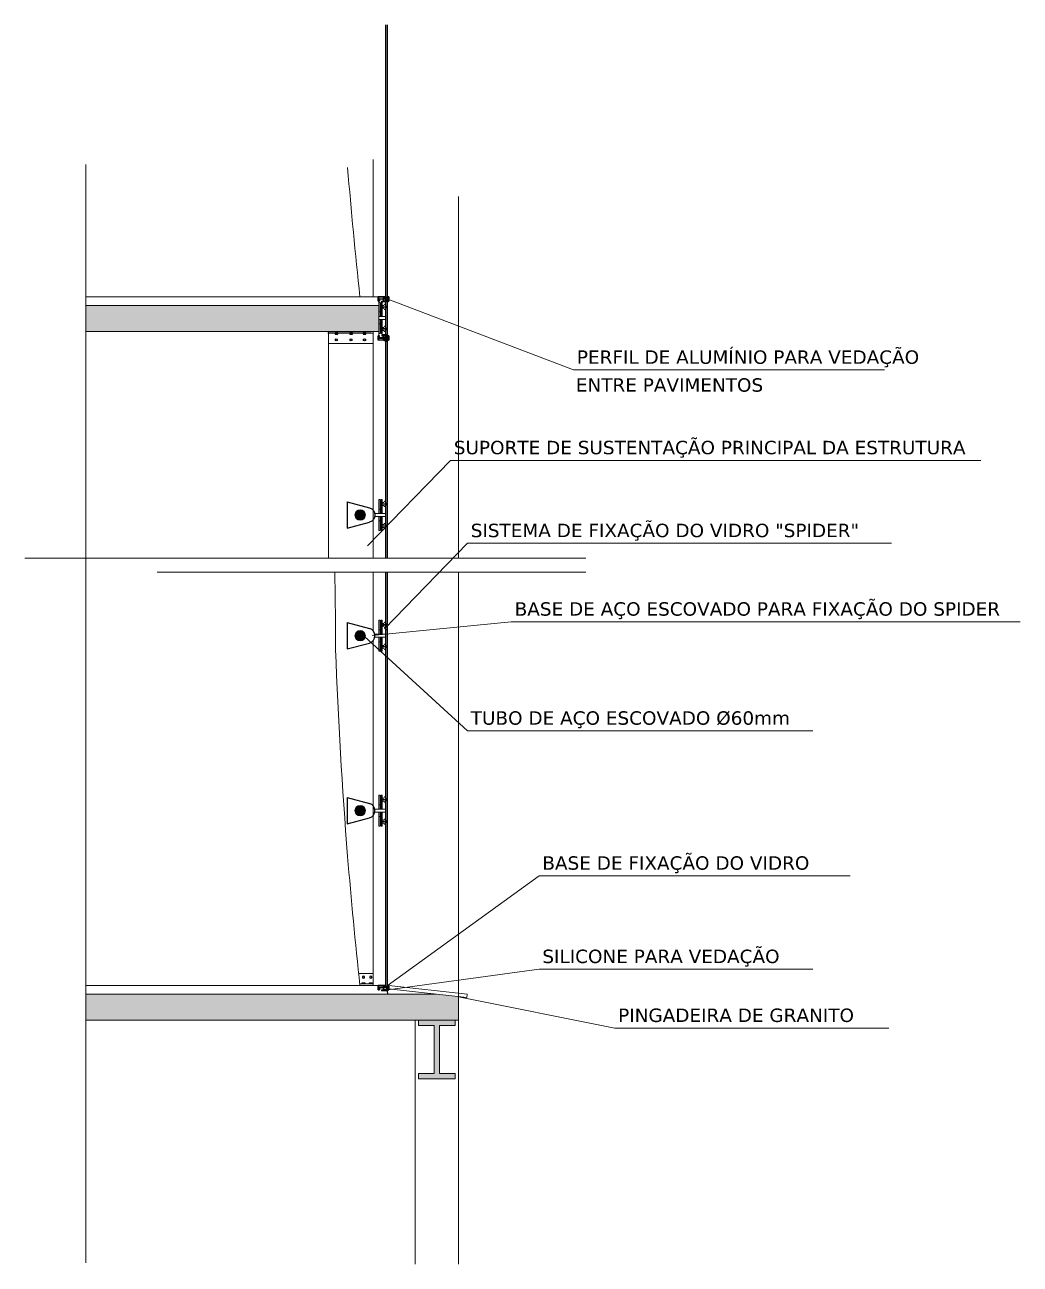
# Model space of a CAD drawing. Header units: millimetres. Extents: x 908.4 to 963.4, y 274.9 to 316.3.
# Drawn here: x 954.86 to 960.6, y 292.08 to 299.23 of the extents above; entities that cross this region are included whole.
import ezdxf

# ---------------------------------------------------------------- set-up
doc = ezdxf.new("R2010")
doc.units = ezdxf.units.MM
doc.header["$LTSCALE"] = 10
doc.layers.get('0').update_dxf_attribs({"color": 90})
for name, color, linetype in [('1', 130, 'Continuous'), ('DATA', 9, 'Continuous'), ('pn 05', 50, 'Continuous'), ('TEX1', 90, 'Continuous'), ('VIDRO', 140, 'Continuous')]:
    doc.layers.add(name, color=color, linetype=linetype)
for name, color, linetype, lineweight in [('A-perf', 180, 'Continuous', 9), ('COTA', 90, 'Continuous', 9), ('linha estutura', 252, 'Continuous', 13), ('pn 02', 16, 'Continuous', 20), ('PN-01', 90, 'Continuous', 13)]:
    doc.layers.add(name, color=color, linetype=linetype, lineweight=lineweight)
doc.styles.add('cotanivel', font='verdana.TTF', dxfattribs={"height": 3})

# ---------------------------------------------------------------- blocks, each defined once
blk = doc.blocks.new('A$C43351A97')
at = {"layer": 'DATA'}
for p, q in [((0, 0.99), (0, 3.49)), ((0, 3.49), (0.53, 3.49)), ((3.53, 0.99), (0, 0.99)), ((0.07, 3.4), (0.06, 3.37)), ((0.06, 3.37), (0.06, 3.05)), ((0.06, 3.05), (0.07, 3.02)), ((0.09, 3.42), (0.07, 3.4)), ((0.07, 3.31), (0.07, 3.13)), ((0.07, 3.02), (0.09, 3)), ((0.11, 2.92), (0.08, 2.9)), ((0.08, 2.9), (0.08, 2.87)), ((0.08, 2.87), (0.08, 1.13)), ((0.08, 1.13), (0.08, 1.1)), ((0.08, 1.1), (0.11, 1.08)), ((0.13, 3.43), (0.09, 3.42)), ((0.09, 3), (0.13, 2.99)), ((0.14, 2.93), (0.11, 2.92)), ((0.11, 1.08), (0.14, 1.07)), ((0.48, 3.43), (0.13, 3.43)), ((0.46, 3.42), (0.13, 3.36)), ((0.13, 3.08), (0.46, 3.02)), ((0.13, 2.99), (0.48, 2.99)), ((0.53, 2.93), (0.14, 2.93)), ((0.14, 1.07), (2.94, 1.07)), ((0.18, 3.27), (0.3, 3.34)), ((0.3, 3.09), (0.18, 3.16)), ((0.29, 3.32), (0.19, 3.26)), ((0.19, 3.18), (0.29, 3.11)), ((0.26, 2.75), (0.26, 2.19)), ((0.61, 2.75), (0.26, 2.75)), ((0.26, 2.19), (2.73, 2.19)), ((0.32, 3.27), (0.32, 3.3)), ((0.61, 3.27), (0.32, 3.27)), ((0.32, 3.17), (0.61, 3.17)), ((0.32, 3.13), (0.32, 3.17)), ((0.34, 3.32), (0.34, 3.28)), ((0.34, 3.28), (0.43, 3.28)), ((0.34, 3.15), (0.34, 3.11)), ((0.43, 3.15), (0.34, 3.15)), ((0.39, 2.38), (0.39, 2.56)), ((0.43, 3.28), (0.46, 3.42)), ((0.46, 3.02), (0.43, 3.15)), ((0.45, 2.63), (0.86, 2.63)), ((2.73, 2.31), (0.45, 2.31)), ((0.48, 3.41), (0.48, 3.43)), ((0.48, 3.39), (0.48, 3.41)), ((0.49, 3.38), (0.48, 3.39)), ((0.48, 3.03), (0.49, 3.04)), ((0.48, 3.02), (0.48, 3.03)), ((0.48, 2.99), (0.48, 3.02)), ((0.51, 3.38), (0.49, 3.38)), ((0.49, 3.04), (0.51, 3.04)), ((0.52, 3.38), (0.51, 3.38)), ((0.51, 3.04), (0.52, 3.04)), ((0.53, 3.39), (0.52, 3.38)), ((0.52, 3.04), (0.53, 3.03)), ((0.53, 3.49), (0.53, 3.41)), ((0.53, 3.41), (0.53, 3.39)), ((0.53, 3.03), (0.53, 3.02)), ((0.53, 3.02), (0.53, 2.93)), ((0.61, 3.5), (0.61, 3.27)), ((0.86, 3.5), (0.61, 3.5)), ((0.61, 3.17), (0.61, 2.75)), ((0.73, 3.38), (0.86, 3.38)), ((0.73, 2.75), (0.73, 3.38)), ((0.86, 2.75), (0.73, 2.75)), ((0.86, 3.38), (0.86, 3.5)), ((0.86, 2.63), (0.86, 2.75)), ((4.83, 4), (2.1, 3.5)), ((2.1, 4), (4.83, 3.5)), ((2.1, 4), (2.1, 3.5)), ((4.83, 4), (2.1, 4)), ((2.1, 3.5), (4.83, 3.5)), ((2.73, 2.41), (2.73, 2.31)), ((2.73, 2.19), (2.73, 2.09)), ((2.95, 2.47), (2.79, 2.47)), ((2.79, 2.03), (2.95, 2.03)), ((2.88, 2.32), (2.92, 2.31)), ((2.95, 2.39), (2.89, 2.39)), ((2.89, 2.18), (2.93, 2.19)), ((2.9, 2.39), (2.95, 2.41)), ((5.59, 2.31), (2.9, 2.31)), ((2.9, 2.19), (3.54, 2.19)), ((2.96, 2.12), (2.9, 2.12)), ((2.95, 2.09), (2.9, 2.11)), ((2.92, 2.31), (3.03, 2.31)), ((2.93, 2.19), (3.02, 2.19)), ((2.94, 1.07), (2.97, 1.08)), ((2.97, 1.08), (2.99, 1.1)), ((2.98, 3.5), (2.98, 2.42)), ((5.21, 3.5), (2.98, 3.5)), ((2.99, 1.97), (2.99, 2.08)), ((2.99, 1.1), (3, 1.13)), ((3, 1.43), (3.02, 1.49)), ((3, 1.13), (3, 1.43)), ((3.02, 1.49), (3.06, 1.54)), ((3.05, 2.16), (3.05, 1.97)), ((3.05, 1.97), (3.74, 1.97)), ((3.06, 3.42), (5.17, 3.42)), ((3.06, 2.35), (3.06, 3.42)), ((3.06, 1.54), (3.13, 1.56)), ((3.07, 1.46), (3.06, 1.43)), ((3.06, 1.43), (3.06, 1.12)), ((3.06, 1.12), (3.07, 1.09)), ((3.09, 1.48), (3.07, 1.46)), ((3.07, 1.09), (3.09, 1.06)), ((3.08, 1.38), (3.08, 1.19)), ((3.62, 1.87), (3.09, 1.87)), ((3.13, 1.49), (3.09, 1.48)), ((3.09, 1.06), (3.13, 1.05)), ((3.13, 1.56), (3.53, 1.56)), ((3.48, 1.49), (3.13, 1.49)), ((3.13, 1.05), (3.48, 1.05)), ((3.47, 1.48), (3.14, 1.43)), ((3.14, 1.14), (3.47, 1.09)), ((3.19, 1.34), (3.3, 1.41)), ((3.3, 1.15), (3.19, 1.23)), ((3.2, 1.32), (3.3, 1.39)), ((3.3, 1.18), (3.2, 1.24)), ((3.33, 1.37), (3.33, 1.33)), ((3.33, 1.33), (3.74, 1.33)), ((3.33, 1.23), (3.33, 1.2)), ((3.71, 1.23), (3.33, 1.23)), ((3.34, 1.39), (3.34, 1.35)), ((3.34, 1.35), (3.43, 1.35)), ((3.34, 1.22), (3.34, 1.18)), ((3.43, 1.22), (3.34, 1.22)), ((3.43, 1.35), (3.47, 1.48)), ((3.47, 1.09), (3.43, 1.22)), ((3.48, 1.47), (3.48, 1.49)), ((3.48, 1.46), (3.48, 1.47)), ((3.49, 1.45), (3.48, 1.46)), ((3.48, 1.09), (3.49, 1.1)), ((3.48, 1.08), (3.48, 1.09)), ((3.48, 1.05), (3.48, 1.08)), ((3.51, 1.44), (3.49, 1.45)), ((3.49, 1.1), (3.51, 1.1)), ((3.52, 1.45), (3.51, 1.44)), ((3.51, 1.1), (3.52, 1.1)), ((3.53, 1.46), (3.52, 1.45)), ((3.52, 1.1), (3.53, 1.09)), ((3.53, 1.56), (3.53, 1.47)), ((3.53, 1.47), (3.53, 1.46)), ((3.53, 1.09), (3.53, 1.08)), ((3.53, 1.08), (3.53, 0.99)), ((3.54, 2.19), (3.54, 2.09)), ((4.17, 0.88), (3.57, 0.96)), ((3.61, 2.03), (3.7, 2.03)), ((3.62, 1.51), (3.62, 1.87)), ((3.62, 1.09), (3.67, 1.09)), ((3.62, 1.03), (3.62, 1.09)), ((3.64, 2.18), (3.68, 2.19)), ((3.65, 2.19), (5.59, 2.19)), ((3.71, 2.12), (3.65, 2.12)), ((3.7, 2.09), (3.65, 2.11)), ((3.84, 1), (3.65, 1)), ((3.67, 1.09), (3.71, 1.23)), ((3.68, 2.19), (3.77, 2.19)), ((3.71, 1.87), (3.71, 1.51)), ((3.74, 1.87), (3.71, 1.87)), ((3.71, 1.51), (3.8, 1.51)), ((3.74, 1.97), (3.74, 2.08)), ((3.74, 1.33), (3.74, 1.39)), ((3.8, 2.16), (3.8, 1.94)), ((3.87, 1.33), (3.8, 1.09)), ((3.8, 1.09), (3.87, 1.09)), ((3.96, 1.49), (3.86, 1.32)), ((3.87, 1.45), (3.87, 1.33)), ((3.87, 1.09), (3.87, 1.03)), ((3.97, 1.27), (3.97, 1.05)), ((4.17, 1.34), (4.02, 1.5)), ((4.07, 1.05), (4.07, 1.27)), ((4.17, 0), (4.17, 1.5)), ((5.36, 1.5), (4.17, 1.5)), ((4.83, 3.5), (4.83, 4)), ((5.3, 3.19), (5.03, 2.71)), ((5.03, 2.71), (5.03, 2.35)), ((5.11, 2.69), (5.37, 3.14)), ((5.11, 2.35), (5.11, 2.69)), ((5.17, 3.42), (5.3, 3.19)), ((5.17, 0), (5.17, 1.5)), ((5.17, 0.86), (5.67, 0.94)), ((5.37, 3.24), (5.21, 3.5)), ((5.36, 3.5), (5.36, 3.28)), ((5.61, 3.5), (5.36, 3.5)), ((5.36, 3.1), (5.36, 2.93)), ((5.36, 1.57), (5.36, 1.4)), ((5.36, 1.23), (5.36, 1)), ((5.36, 1), (5.61, 1)), ((5.38, 3.25), (5.41, 3.25)), ((5.41, 3.13), (5.38, 3.13)), ((5.38, 1.38), (5.41, 1.38)), ((5.41, 1.25), (5.38, 1.25)), ((5.41, 3.29), (5.5, 3.29)), ((5.41, 3.25), (5.41, 3.29)), ((5.41, 3.09), (5.41, 3.13)), ((5.41, 3.1), (5.41, 3.09)), ((5.6, 3.09), (5.41, 3.09)), ((5.41, 1.41), (5.6, 1.41)), ((5.41, 1.38), (5.41, 1.41)), ((5.41, 1.21), (5.41, 1.25)), ((5.5, 1.21), (5.41, 1.21)), ((5.46, 3), (5.65, 3)), ((5.46, 2.93), (5.46, 3)), ((5.46, 1.5), (5.46, 1.57)), ((5.65, 1.5), (5.46, 1.5)), ((5.5, 3.29), (5.63, 3.16)), ((5.63, 1.34), (5.5, 1.21)), ((5.61, 3.32), (5.61, 3.5)), ((5.64, 3.29), (5.61, 3.32)), ((5.61, 1.18), (5.64, 1.21)), ((5.61, 1), (5.61, 1.18)), ((5.66, 3.31), (5.64, 3.29)), ((5.64, 1.21), (5.66, 1.19)), ((5.65, 3.5), (6.23, 3.5)), ((5.73, 3.45), (5.65, 3.47)), ((5.65, 3), (5.65, 3)), ((5.65, 3), (5.65, 2.38)), ((5.65, 2.13), (5.65, 1.5)), ((5.65, 1.03), (5.73, 1.05)), ((6.23, 1), (5.65, 1)), ((5.72, 3.31), (5.66, 3.31)), ((5.66, 1.19), (5.72, 1.19)), ((6.2, 0.94), (5.67, 0.94)), ((5.73, 3.29), (5.73, 3.45)), ((5.73, 1.05), (5.73, 1.21)), ((5.77, 1.44), (5.77, 3.06)), ((5.77, 3.06), (5.95, 3.06)), ((5.95, 1.44), (5.77, 1.44)), ((6.19, 3.45), (5.81, 3.43)), ((5.81, 3.43), (5.81, 3.29)), ((5.81, 1.21), (5.81, 1.07)), ((5.81, 1.07), (6.19, 1.05)), ((5.92, 3.23), (5.82, 3.28)), ((5.82, 1.22), (5.92, 1.27)), ((5.95, 3.06), (5.95, 3.17)), ((5.95, 1.33), (5.95, 1.44)), ((6.17, 2.25), (6.19, 2.83)), ((6.19, 1.68), (6.17, 2.25)), ((6.19, 2.83), (6.19, 3.45)), ((6.19, 1.05), (6.19, 1.68)), ((6.23, 3.5), (6.23, 1))]:
    blk.add_line(p, q, dxfattribs=at)
blk.add_circle((5.12, 3.76), 0.243, dxfattribs=at)
for centre, radius, start, end in [((0.13, 3.3), 0.0625, 90, 168.61954), ((0.13, 3.14), 0.0625, 191.38046, 270), ((0.24, 3.22), 0.0784, 135.87573, 224.12427), ((0.22, 3.22), 0.0469, 124.43657, 235.56343), ((0.3, 3.3), 0.025, 360, 124.43657), ((0.3, 3.13), 0.025, 235.56343, 360), ((0.31, 3.32), 0.0272, 0, 124.43657), ((0.31, 3.11), 0.0272, 235.56343, 360), ((0.45, 2.56), 0.0625, 90, 180), ((0.45, 2.38), 0.0625, 180, 270), ((2.79, 2.41), 0.0625, 90, 180), ((2.79, 2.09), 0.0625, 180, 270), ((2.9, 2.35), 0.041, 90, 270), ((2.89, 2.35), 0.0312, 90, 254.96712), ((2.9, 2.15), 0.041, 90, 270), ((2.9, 2.15), 0.031, 105.99545, 270.00455), ((2.95, 2.44), 0.03, 270, 90), ((2.95, 2.42), 0.0312, 270, 0), ((2.95, 2.06), 0.03, 270, 90), ((2.96, 2.08), 0.031, 359.99877, 90.00123), ((3.09, 1.97), 0.094, 179.9974, 270.00108), ((3.02, 2.16), 0.031, 360, 90), ((3.03, 2.35), 0.0312, 270, 0), ((3.05, 2.16), 0.00000125, 180, 0), ((3.14, 1.37), 0.0625, 90, 168.61954), ((3.14, 1.2), 0.0625, 191.38046, 270), ((3.24, 1.28), 0.0784, 135.87573, 224.12427), ((3.23, 1.28), 0.0469, 124.35561, 235.64439), ((3.32, 1.39), 0.0272, 360, 124.43657), ((3.31, 1.37), 0.025, 359.99613, 124.00387), ((3.31, 1.2), 0.025, 235.73155, 359.72194), ((3.32, 1.18), 0.0272, 235.56343, 360), ((3.61, 2.09), 0.0625, 180, 270), ((3.57, 1.08), 0.039, 0.1803, 180), ((3.57, 1), 0.039, 180, 262.07308), ((3.65, 2.15), 0.041, 90, 270), ((3.65, 2.15), 0.0309, 105.33705, 270.12763), ((3.74, 1.51), 0.125, 180, 270), ((3.65, 1.03), 0.03, 180, 224.98847), ((3.65, 1.03), 0.03, 224.98847, 270.01153), ((3.7, 2.06), 0.031, 270, 90), ((3.71, 2.08), 0.031, 360, 90), ((3.74, 1.94), 0.062, 270, 360), ((3.77, 2.16), 0.031, 0, 90), ((3.8, 1.45), 0.062, 360, 90), ((3.84, 1.03), 0.03, 270, 0.00477), ((3.99, 1.47), 0.037, 43.0014, 150), ((4.02, 1.25), 0.0537, 21.45883, 158.54117), ((4.02, 1.07), 0.0537, 201.45883, 338.54117), ((5.07, 2.35), 0.04, 180, 0), ((5.38, 3.28), 0.025, 180, 270), ((5.38, 3.1), 0.025, 90, 180), ((5.41, 2.93), 0.05, 180, 0), ((5.41, 1.57), 0.05, 0, 180), ((5.38, 1.4), 0.025, 180, 270), ((5.38, 1.23), 0.025, 90, 180), ((5.29, 3.19), 0.0938, 330, 30), ((5.87, 3.71), 0.337, 118.30351, 217.999), ((5.59, 2.38), 0.0625, 270, 0), ((5.59, 2.13), 0.0625, 0, 90), ((5.6, 3.13), 0.0414, 270, 45), ((5.6, 1.37), 0.0414, 315, 90), ((5.65, 3.49), 0.015, 90, 256.26192), ((5.65, 1.02), 0.015, 103.73808, 270), ((5.77, 3.3), 0.05, 166.11346, 339.89449), ((5.77, 1.2), 0.05, 20.10551, 193.88654), ((5.77, 3.29), 0.04, 180, 0), ((5.77, 1.21), 0.04, 0, 180), ((5.89, 3.17), 0.0625, 360, 60), ((5.89, 1.33), 0.0625, 300, 360)]:
    blk.add_arc(centre, radius, start, end, dxfattribs=at)
blk = doc.blocks.new('SPIDERLADO')
at = {"layer": '1'}
h = blk.add_hatch(dxfattribs=at)
h.set_pattern_fill('LINE', color=256, scale=0.022502, angle=45, style=0)
h.set_pattern_definition([(45, (-190.9028623, 32.652582), (-0.001988936716, 0.001988936716), [])])
h.paths.add_polyline_path([(-0.0465, 0, 0.528848), (-0.0848, 0.0261), (-0.1008, 0.0096, 1.19142)])
for p, q in [((0, 0.076), (-0.1288, 0.0422)), ((0, 0.076), (0, -0.076)), ((0, -0.076), (-0.1288, -0.0422))]:
    blk.add_line(p, q)
blk.add_arc((-0.1156, 0), 0.0442, 107.41068, 252.58932)
at = {"layer": 'A-perf', "color": 8}
for radius in [0.03, 0.028]:
    blk.add_circle((-0.0745, 0), radius, dxfattribs=at)
at = {"layer": 'PN-01'}
for p, q in [((-0.2142, 0.0788), (-0.22, 0.0788)), ((-0.2102, 0.0717), (-0.2142, 0.0788)), ((-0.2016, 0.0717), (-0.2102, 0.0717)), ((-0.2016, 0.0895), (-0.2016, 0.0085)), ((-0.1953, 0.0895), (-0.2016, 0.0895)), ((-0.1953, 0.0783), (-0.2016, 0.0783)), ((-0.1953, 0.0895), (-0.1953, 0.0085)), ((-0.1891, 0.0717), (-0.1953, 0.0757)), ((-0.1934, 0.0745), (-0.1934, 0.0519)), ((-0.1922, 0.0737), (-0.1922, 0.0527)), ((-0.1909, 0.0729), (-0.1909, 0.0535)), ((-0.1891, 0.0895), (-0.1891, 0.0798)), ((-0.1891, 0.0895), (-0.1828, 0.0895)), ((-0.1891, 0.0798), (-0.1891, 0.0465)), ((-0.1828, 0.0895), (-0.1828, 0.0085)), ((-0.1953, 0.0632), (-0.2349, 0.0632)), ((-0.2246, 0.0673), (-0.23, 0.0699)), ((-0.2249, 0.066), (-0.23, 0.0685)), ((-0.1953, 0.0644), (-0.23, 0.0644)), ((-0.1953, 0.0619), (-0.23, 0.0619)), ((-0.2249, 0.0603), (-0.23, 0.0578)), ((-0.2246, 0.0591), (-0.23, 0.0564)), ((-0.1953, 0.0644), (-0.2291, 0.0644)), ((-0.22, 0.066), (-0.2249, 0.066)), ((-0.22, 0.0603), (-0.2249, 0.0603)), ((-0.22, 0.0673), (-0.2246, 0.0673)), ((-0.22, 0.0591), (-0.2246, 0.0591)), ((-0.2142, 0.0482), (-0.22, 0.0482)), ((-0.1592, 0.0085), (-0.22, 0.0085)), ((-0.2102, 0.0553), (-0.2142, 0.0482)), ((-0.2016, 0.0553), (-0.2102, 0.0553)), ((-0.1953, 0.0481), (-0.2016, 0.0481)), ((-0.1953, 0.0344), (-0.2016, 0.0344)), ((-0.1891, 0.0547), (-0.1953, 0.0507)), ((-0.1891, 0.0465), (-0.1891, 0.0085)), ((-0.1891, 0.0344), (-0.1828, 0.0344)), ((-0.1953, -0.0632), (-0.2349, -0.0632)), ((-0.2246, -0.0591), (-0.23, -0.0564)), ((-0.2249, -0.0603), (-0.23, -0.0578)), ((-0.1953, -0.0619), (-0.23, -0.0619)), ((-0.1953, -0.0644), (-0.23, -0.0644)), ((-0.2249, -0.066), (-0.23, -0.0685)), ((-0.2246, -0.0673), (-0.23, -0.0699)), ((-0.1953, -0.0644), (-0.2291, -0.0644)), ((-0.22, -0.0603), (-0.2249, -0.0603)), ((-0.22, -0.066), (-0.2249, -0.066)), ((-0.22, -0.0591), (-0.2246, -0.0591)), ((-0.22, -0.0673), (-0.2246, -0.0673)), ((-0.1592, -0.0085), (-0.22, -0.0085)), ((-0.2142, -0.0482), (-0.22, -0.0482)), ((-0.2102, -0.0553), (-0.2142, -0.0482)), ((-0.2016, -0.0553), (-0.2102, -0.0553)), ((-0.2016, -0.0895), (-0.2016, -0.0085)), ((-0.1953, -0.0344), (-0.2016, -0.0344)), ((-0.1953, -0.0481), (-0.2016, -0.0481)), ((-0.1953, -0.0895), (-0.1953, -0.0085)), ((-0.1891, -0.0547), (-0.1953, -0.0507)), ((-0.1934, -0.0745), (-0.1934, -0.0519)), ((-0.1922, -0.0737), (-0.1922, -0.0527)), ((-0.1909, -0.0729), (-0.1909, -0.0535)), ((-0.1891, -0.0465), (-0.1891, -0.0085)), ((-0.1891, -0.0344), (-0.1828, -0.0344)), ((-0.1891, -0.0798), (-0.1891, -0.0465)), ((-0.1828, -0.0895), (-0.1828, -0.0085)), ((-0.2142, -0.0788), (-0.22, -0.0788)), ((-0.2102, -0.0717), (-0.2142, -0.0788)), ((-0.2016, -0.0717), (-0.2102, -0.0717)), ((-0.1953, -0.0783), (-0.2016, -0.0783)), ((-0.1953, -0.0895), (-0.2016, -0.0895)), ((-0.1891, -0.0717), (-0.1953, -0.0757)), ((-0.1891, -0.0895), (-0.1891, -0.0798)), ((-0.1891, -0.0895), (-0.1828, -0.0895))]:
    blk.add_line(p, q, dxfattribs=at)

msp = doc.modelspace()

# ---------------------------------------------------------------- hatches: boundary and pattern name
h = msp.add_hatch(color=256)
h.paths.add_polyline_path([(957.3611, 293.624), (957.2293, 293.6386), (955.2104, 293.6386), (955.2104, 293.4886), (957.3611, 293.4886)])
h.paths.add_polyline_path([(956.9006, 297.61), (955.2104, 297.61), (955.2104, 297.46), (956.9006, 297.46)])
at = {"layer": '1'}
h = msp.add_hatch(dxfattribs=at)
h.set_pattern_fill('LINE', color=256, scale=0.022502, angle=45, style=0)
h.set_pattern_definition([(135, (1147.6221497, 328.357852), (0.001988936716, 0.001988936716), [])])
h.paths.add_polyline_path([(956.7658, 295.7053, -0.528848), (956.8041, 295.7313), (956.8201, 295.7148, -1.19142)])
h = msp.add_hatch(dxfattribs=at)
h.set_pattern_fill('LINE', color=256, scale=0.022502, angle=45, style=0)
h.set_pattern_definition([(135, (1147.6221497, 327.3495185), (0.001988936716, 0.001988936716), [])])
h.paths.add_polyline_path([(956.7658, 294.6969, -0.528848), (956.8041, 294.723), (956.8201, 294.7065, -1.19142)])
at = {"layer": 'pn 02'}
msp.add_hatch(color=256, dxfattribs=at).paths.add_polyline_path([(957.3411, 293.1811), (957.3411, 293.1511), (957.1311, 293.1511), (957.1311, 293.1811), (957.2211, 293.1811), (957.2211, 293.4586), (957.1311, 293.4586), (957.1311, 293.4886), (957.3411, 293.4886), (957.3411, 293.4586), (957.2511, 293.4586), (957.2511, 293.1811)])

# ---------------------------------------------------------------- linework, layer by layer
for p, q in [((956.6524, 297.4443), (956.6524, 297.45)), ((956.6611, 297.4443), (956.6611, 297.45)), ((956.7371, 297.4443), (956.7371, 297.45)), ((956.8143, 297.4443), (956.8143, 297.45)), ((956.7193, 295.7812), (956.8481, 295.7475)), ((956.7193, 295.7812), (956.7193, 295.6293)), ((956.7193, 295.6293), (956.8481, 295.6631)), ((956.7193, 294.7729), (956.8481, 294.7391)), ((956.7193, 294.7729), (956.7193, 294.621)), ((956.7193, 294.621), (956.8481, 294.6548)), ((956.8093, 293.7043), (956.8093, 293.6986)), ((956.8181, 293.7043), (956.8181, 293.6986)), ((956.8512, 293.7043), (956.8512, 293.6986)), ((956.86, 293.7043), (956.86, 293.6986))]:
    msp.add_line(p, q)
for points in [[(956.664, 297.4443), (956.664, 297.45), (956.6492, 297.45), (956.6492, 297.4443)], [(956.7488, 297.4443), (956.7488, 297.45), (956.734, 297.45), (956.734, 297.4443)], [(956.826, 297.4443), (956.826, 297.45), (956.8112, 297.45), (956.8112, 297.4443)], [(956.6562, 297.4177), (956.6614, 297.4147), (956.6614, 297.4087), (956.6562, 297.4057), (956.651, 297.4087), (956.651, 297.4147)], [(956.7411, 297.4177), (956.7463, 297.4147), (956.7463, 297.4087), (956.7411, 297.4057), (956.7359, 297.4087), (956.7359, 297.4147)], [(956.8183, 297.4177), (956.8236, 297.4147), (956.8236, 297.4087), (956.8183, 297.4057), (956.8131, 297.4087), (956.8131, 297.4147)], [(956.8132, 293.7309), (956.8184, 293.7339), (956.8184, 293.7399), (956.8132, 293.7429), (956.8079, 293.7399), (956.8079, 293.7339)], [(956.8552, 293.7309), (956.8604, 293.7339), (956.8604, 293.7399), (956.8552, 293.7429), (956.85, 293.7399), (956.85, 293.7339)], [(956.821, 293.7043), (956.821, 293.6986), (956.8062, 293.6986), (956.8062, 293.7043)], [(956.8629, 293.7043), (956.8629, 293.6986), (956.848, 293.6986), (956.848, 293.7043)]]:
    msp.add_lwpolyline(points, close=True)
for centre in [(956.8349, 295.7053), (956.8349, 294.6969)]:
    msp.add_arc(centre, 0.0442, 287.41068, 72.58932)
at = {"layer": 'A-perf'}
for p, q in [((956.8693, 297.66), (956.8693, 298.4522)), ((956.8653, 297.45), (956.6078, 297.45)), ((956.6111, 296.1529), (956.6111, 297.46)), ((956.8572, 297.46), (956.8653, 297.46)), ((956.8693, 296.1529), (956.8693, 297.46)), ((956.8653, 297.39), (956.6111, 297.39)), ((954.8588, 296.1529), (958.0964, 296.1529)), ((955.6224, 296.0726), (958.0964, 296.0726)), ((956.8693, 295.925), (956.8693, 296.0726)), ((956.8693, 295.7331), (956.8693, 295.925)), ((956.8693, 294.4808), (956.8693, 295.6775)), ((956.8693, 293.6886), (956.8693, 294.4808)), ((956.8693, 293.7586), (956.7848, 293.7586)), ((956.8693, 293.6986), (956.7913, 293.6986)), ((957.3611, 292.0817), (957.3611, 293.624)), ((957.1111, 292.0817), (957.1111, 293.4886))]:
    msp.add_line(p, q, dxfattribs=at)
at = {"layer": 'A-perf', "color": 8}
for centre, radius in [((956.7938, 295.7053), 0.03), ((956.7938, 295.7053), 0.028), ((956.7938, 294.6969), 0.03), ((956.7938, 294.6969), 0.028)]:
    msp.add_circle(centre, radius, dxfattribs=at)
at = {"layer": 'A-perf'}
for centre, radius, start, end in [((983.2634, 300.5527), 26.6286, 184.62682, 186.23631), ((932.1466, 295.5836), 24.5054, 0.09666, 1.14335), ((983.2634, 296.5812), 26.6286, 182.05804, 184.62682), ((983.2634, 296.5812), 26.6286, 184.62682, 186.23631)]:
    msp.add_arc(centre, radius, start, end, dxfattribs=at)
at = {"layer": 'COTA'}
for p, q in [((956.9289, 297.6563), (958.0248, 297.2378, 0.2602)), ((958.0248, 297.2378, 0.2602), (959.819, 297.2378, 0.2602)), ((956.8362, 296.224, 0.2602), (957.3149, 296.7164, 0.2602)), ((957.3149, 296.7164, 0.2602), (960.3751, 296.7164, 0.2602)), ((956.9339, 295.746, 0.2602), (957.4126, 296.2384, 0.2602)), ((957.4126, 296.2384, 0.2602), (959.8592, 296.2384, 0.2602)), ((956.8636, 295.7078, 0.2602), (957.6658, 295.7857, 0.2602)), ((957.6658, 295.7857, 0.2602), (960.6016, 295.7857, 0.2602)), ((956.8178, 295.7016, 0.2602), (957.4126, 295.1568, 0.2602)), ((957.4126, 295.1568, 0.2602), (959.4061, 295.1568, 0.2602)), ((956.9488, 293.6863), (957.8257, 294.3208, 0.2602)), ((957.8257, 294.3208, 0.2602), (959.6199, 294.3208, 0.2602)), ((956.9533, 293.6631), (957.8257, 293.7825, 0.2602)), ((957.8257, 293.7825, 0.2602), (959.4059, 293.7825, 0.2602)), ((957.3611, 293.624), (958.2629, 293.4428, 0.2602)), ((958.2629, 293.4428, 0.2602), (959.8431, 293.4428, 0.2602))]:
    msp.add_line(p, q, dxfattribs=at)
at = {"layer": 'linha estutura'}
for p, q in [((955.2104, 298.4234), (955.2104, 292.0904)), ((956.8693, 297.66), (956.7924, 297.66)), ((956.8693, 293.6886), (956.7924, 293.6886))]:
    msp.add_line(p, q, dxfattribs=at)
at = {"layer": 'pn 02'}
for p, q in [((957.3611, 296.1529), (957.3611, 298.2379)), ((956.9006, 297.66), (955.2104, 297.66)), ((956.9006, 297.41), (956.9006, 297.66)), ((956.9006, 297.61), (955.2104, 297.61)), ((956.9006, 297.46), (955.2104, 297.46)), ((957.3611, 293.624), (957.3611, 296.0726)), ((956.9006, 293.6886), (955.2104, 293.6886)), ((956.9577, 293.6687), (957.4089, 293.6187)), ((956.9599, 293.6885), (957.4111, 293.6386)), ((957.2293, 293.6386), (955.2104, 293.6386)), ((957.4111, 293.6386), (957.4089, 293.6187)), ((957.3611, 293.4886), (955.2104, 293.4886))]:
    msp.add_line(p, q, dxfattribs=at)
at = {"layer": 'pn 02', "linetype": 'Continuous'}
msp.add_lwpolyline([(957.3411, 293.1811), (957.3411, 293.1511), (957.1311, 293.1511), (957.1311, 293.1811), (957.2211, 293.1811), (957.2211, 293.4586), (957.1311, 293.4586), (957.1311, 293.4886), (957.3411, 293.4886), (957.3411, 293.4586), (957.2511, 293.4586), (957.2511, 293.1811)], close=True, dxfattribs=at)
at = {"layer": 'pn 05'}
msp.add_line((956.6072, 297.46), (956.8572, 297.46), dxfattribs=at)
at = {"layer": 'PN-01'}
for p, q in [((956.9021, 297.6276), (956.9021, 297.5466)), ((956.9083, 297.6276), (956.9021, 297.6276)), ((956.9083, 297.6276), (956.9083, 297.6179)), ((956.9083, 297.6179), (956.9083, 297.5846)), ((956.9083, 297.6098), (956.9146, 297.6138)), ((956.9083, 297.5928), (956.9146, 297.5888)), ((956.9083, 297.5846), (956.9083, 297.5466)), ((956.9102, 297.611), (956.9102, 297.5916)), ((956.9115, 297.6118), (956.9115, 297.5908)), ((956.9127, 297.6126), (956.9127, 297.59)), ((956.9146, 297.6276), (956.9146, 297.5466)), ((956.9146, 297.6276), (956.9208, 297.6276)), ((956.9146, 297.6164), (956.9208, 297.6164)), ((956.9146, 297.6025), (956.9484, 297.6025)), ((956.9146, 297.6025), (956.9493, 297.6025)), ((956.9146, 297.6013), (956.9542, 297.6013)), ((956.9146, 297.6), (956.9493, 297.6)), ((956.9146, 297.5862), (956.9208, 297.5862)), ((956.9208, 297.6276), (956.9208, 297.5466)), ((956.9208, 297.6099), (956.9295, 297.6099)), ((956.9208, 297.5934), (956.9295, 297.5934)), ((956.9295, 297.6099), (956.9335, 297.617)), ((956.9295, 297.5934), (956.9335, 297.5863)), ((956.9335, 297.617), (956.9393, 297.617)), ((956.9335, 297.5863), (956.9393, 297.5863)), ((956.9393, 297.6054), (956.9439, 297.6054)), ((956.9393, 297.6041), (956.9442, 297.6041)), ((956.9393, 297.5984), (956.9442, 297.5984)), ((956.9393, 297.5972), (956.9439, 297.5972)), ((956.9439, 297.6054), (956.9493, 297.608)), ((956.9439, 297.5972), (956.9493, 297.5945)), ((956.9442, 297.6041), (956.9493, 297.6066)), ((956.9442, 297.5984), (956.9493, 297.5959)), ((956.9006, 297.5466), (956.9393, 297.5466)), ((956.9006, 297.5296), (956.9393, 297.5296)), ((956.9083, 297.5725), (956.9021, 297.5725)), ((956.9021, 297.4486), (956.9021, 297.5296)), ((956.9083, 297.4916), (956.9083, 297.5296)), ((956.9146, 297.5725), (956.9208, 297.5725)), ((956.9146, 297.4486), (956.9146, 297.5296)), ((956.9208, 297.4486), (956.9208, 297.5296)), ((956.9083, 297.5037), (956.9021, 297.5037)), ((956.9083, 297.4486), (956.9021, 297.4486)), ((956.9083, 297.4583), (956.9083, 297.4916)), ((956.9083, 297.4834), (956.9146, 297.4874)), ((956.9083, 297.4664), (956.9146, 297.4624)), ((956.9083, 297.4486), (956.9083, 297.4583)), ((956.9102, 297.4652), (956.9102, 297.4846)), ((956.9115, 297.4644), (956.9115, 297.4854)), ((956.9127, 297.4636), (956.9127, 297.4862)), ((956.9146, 297.5037), (956.9208, 297.5037)), ((956.9146, 297.49), (956.9208, 297.49)), ((956.9146, 297.4762), (956.9493, 297.4762)), ((956.9146, 297.4749), (956.9542, 297.4749)), ((956.9146, 297.4737), (956.9484, 297.4737)), ((956.9146, 297.4737), (956.9493, 297.4737)), ((956.9146, 297.4598), (956.9208, 297.4598)), ((956.9146, 297.4486), (956.9208, 297.4486)), ((956.9208, 297.4828), (956.9295, 297.4828)), ((956.9208, 297.4664), (956.9295, 297.4664)), ((956.9295, 297.4828), (956.9335, 297.4899)), ((956.9295, 297.4664), (956.9335, 297.4593)), ((956.9335, 297.4899), (956.9393, 297.4899)), ((956.9335, 297.4593), (956.9393, 297.4593)), ((956.9393, 297.479), (956.9439, 297.479)), ((956.9393, 297.4778), (956.9442, 297.4778)), ((956.9393, 297.4721), (956.9442, 297.4721)), ((956.9393, 297.4708), (956.9439, 297.4708)), ((956.9439, 297.479), (956.9493, 297.4817)), ((956.9439, 297.4708), (956.9493, 297.4682)), ((956.9442, 297.4778), (956.9493, 297.4803)), ((956.9442, 297.4721), (956.9493, 297.4696)), ((956.9021, 295.7948), (956.9021, 295.7138)), ((956.9083, 295.7948), (956.9021, 295.7948)), ((956.9083, 295.7396), (956.9021, 295.7396)), ((956.9083, 295.7948), (956.9083, 295.7851)), ((956.9083, 295.7851), (956.9083, 295.7518)), ((956.9083, 295.7769), (956.9146, 295.7809)), ((956.9083, 295.7599), (956.9146, 295.7559)), ((956.9083, 295.7518), (956.9083, 295.7138)), ((956.9102, 295.7781), (956.9102, 295.7587)), ((956.9115, 295.7789), (956.9115, 295.7579)), ((956.9127, 295.7797), (956.9127, 295.7571)), ((956.9146, 295.7948), (956.9146, 295.7138)), ((956.9146, 295.7948), (956.9208, 295.7948)), ((956.9146, 295.7835), (956.9208, 295.7835)), ((956.9146, 295.7697), (956.9493, 295.7697)), ((956.9146, 295.7697), (956.9484, 295.7697)), ((956.9146, 295.7684), (956.9542, 295.7684)), ((956.9146, 295.7672), (956.9493, 295.7672)), ((956.9146, 295.7534), (956.9208, 295.7534)), ((956.9146, 295.7396), (956.9208, 295.7396)), ((956.9208, 295.7948), (956.9208, 295.7138)), ((956.9208, 295.777), (956.9295, 295.777)), ((956.9208, 295.7606), (956.9295, 295.7606)), ((956.9295, 295.777), (956.9335, 295.7841)), ((956.9295, 295.7606), (956.9335, 295.7535)), ((956.9335, 295.7841), (956.9393, 295.7841)), ((956.9335, 295.7535), (956.9393, 295.7535)), ((956.9393, 295.7726), (956.9439, 295.7726)), ((956.9393, 295.7713), (956.9442, 295.7713)), ((956.9393, 295.7656), (956.9442, 295.7656)), ((956.9393, 295.7643), (956.9439, 295.7643)), ((956.9439, 295.7726), (956.9493, 295.7752)), ((956.9439, 295.7643), (956.9493, 295.7617)), ((956.9442, 295.7713), (956.9493, 295.7738)), ((956.9442, 295.7656), (956.9493, 295.7631)), ((956.8785, 295.7138), (956.9393, 295.7138)), ((956.8785, 295.6967), (956.9393, 295.6967)), ((956.9021, 295.6158), (956.9021, 295.6967)), ((956.9083, 295.6709), (956.9021, 295.6709)), ((956.9083, 295.6587), (956.9083, 295.6967)), ((956.9083, 295.6255), (956.9083, 295.6587)), ((956.9083, 295.6506), (956.9146, 295.6546)), ((956.9115, 295.6316), (956.9115, 295.6526)), ((956.9127, 295.6308), (956.9127, 295.6534)), ((956.9146, 295.6158), (956.9146, 295.6967)), ((956.9146, 295.6709), (956.9208, 295.6709)), ((956.9146, 295.6572), (956.9208, 295.6572)), ((956.9208, 295.6158), (956.9208, 295.6967)), ((956.9295, 295.6499), (956.9335, 295.657)), ((956.9335, 295.657), (956.9393, 295.657)), ((956.9083, 295.6158), (956.9021, 295.6158)), ((956.9083, 295.6336), (956.9146, 295.6296)), ((956.9083, 295.6158), (956.9083, 295.6255)), ((956.9102, 295.6324), (956.9102, 295.6518)), ((956.9146, 295.6433), (956.9493, 295.6433)), ((956.9146, 295.6421), (956.9542, 295.6421)), ((956.9146, 295.6408), (956.9493, 295.6408)), ((956.9146, 295.6408), (956.9484, 295.6408)), ((956.9146, 295.627), (956.9208, 295.627)), ((956.9146, 295.6158), (956.9208, 295.6158)), ((956.9208, 295.6499), (956.9295, 295.6499)), ((956.9208, 295.6335), (956.9295, 295.6335)), ((956.9295, 295.6335), (956.9335, 295.6264)), ((956.9335, 295.6264), (956.9393, 295.6264)), ((956.9393, 295.6462), (956.9439, 295.6462)), ((956.9393, 295.645), (956.9442, 295.645)), ((956.9393, 295.6392), (956.9442, 295.6392)), ((956.9393, 295.638), (956.9439, 295.638)), ((956.9439, 295.6462), (956.9493, 295.6489)), ((956.9439, 295.638), (956.9493, 295.6353)), ((956.9442, 295.645), (956.9493, 295.6475)), ((956.9442, 295.6392), (956.9493, 295.6367)), ((956.9021, 294.7864), (956.9021, 294.7055)), ((956.9083, 294.7864), (956.9021, 294.7864)), ((956.9083, 294.7313), (956.9021, 294.7313)), ((956.9083, 294.7864), (956.9083, 294.7768)), ((956.9083, 294.7768), (956.9083, 294.7435)), ((956.9083, 294.7686), (956.9146, 294.7726)), ((956.9083, 294.7516), (956.9146, 294.7476)), ((956.9083, 294.7435), (956.9083, 294.7055)), ((956.9102, 294.7698), (956.9102, 294.7504)), ((956.9115, 294.7706), (956.9115, 294.7496)), ((956.9127, 294.7714), (956.9127, 294.7488)), ((956.9146, 294.7864), (956.9146, 294.7055)), ((956.9146, 294.7864), (956.9208, 294.7864)), ((956.9146, 294.7752), (956.9208, 294.7752)), ((956.9146, 294.7614), (956.9484, 294.7614)), ((956.9146, 294.7614), (956.9493, 294.7614)), ((956.9146, 294.7601), (956.9542, 294.7601)), ((956.9146, 294.7589), (956.9493, 294.7589)), ((956.9146, 294.745), (956.9208, 294.745)), ((956.9146, 294.7313), (956.9208, 294.7313)), ((956.9208, 294.7864), (956.9208, 294.7055)), ((956.9208, 294.7687), (956.9295, 294.7687)), ((956.9208, 294.7523), (956.9295, 294.7523)), ((956.9295, 294.7687), (956.9335, 294.7758)), ((956.9295, 294.7523), (956.9335, 294.7452)), ((956.9335, 294.7758), (956.9393, 294.7758)), ((956.9335, 294.7452), (956.9393, 294.7452)), ((956.9393, 294.7642), (956.9439, 294.7642)), ((956.9393, 294.763), (956.9442, 294.763)), ((956.9393, 294.7572), (956.9442, 294.7572)), ((956.9393, 294.756), (956.9439, 294.756)), ((956.9439, 294.7642), (956.9493, 294.7669)), ((956.9439, 294.756), (956.9493, 294.7533)), ((956.9442, 294.763), (956.9493, 294.7655)), ((956.9442, 294.7572), (956.9493, 294.7547)), ((956.8785, 294.7055), (956.9393, 294.7055)), ((956.8785, 294.6884), (956.9393, 294.6884)), ((956.9021, 294.6075), (956.9021, 294.6884)), ((956.9083, 294.6626), (956.9021, 294.6626)), ((956.9083, 294.6504), (956.9083, 294.6884)), ((956.9146, 294.6075), (956.9146, 294.6884)), ((956.9146, 294.6626), (956.9208, 294.6626)), ((956.9208, 294.6075), (956.9208, 294.6884)), ((956.9083, 294.6075), (956.9021, 294.6075)), ((956.9083, 294.6171), (956.9083, 294.6504)), ((956.9083, 294.6423), (956.9146, 294.6463)), ((956.9083, 294.6253), (956.9146, 294.6213)), ((956.9083, 294.6075), (956.9083, 294.6171)), ((956.9102, 294.6241), (956.9102, 294.6435)), ((956.9115, 294.6233), (956.9115, 294.6443)), ((956.9127, 294.6225), (956.9127, 294.6451)), ((956.9146, 294.6489), (956.9208, 294.6489)), ((956.9146, 294.635), (956.9493, 294.635)), ((956.9146, 294.6338), (956.9542, 294.6338)), ((956.9146, 294.6325), (956.9484, 294.6325)), ((956.9146, 294.6325), (956.9493, 294.6325)), ((956.9146, 294.6187), (956.9208, 294.6187)), ((956.9146, 294.6075), (956.9208, 294.6075)), ((956.9208, 294.6416), (956.9295, 294.6416)), ((956.9208, 294.6252), (956.9295, 294.6252)), ((956.9295, 294.6416), (956.9335, 294.6487)), ((956.9295, 294.6252), (956.9335, 294.6181)), ((956.9335, 294.6487), (956.9393, 294.6487)), ((956.9335, 294.6181), (956.9393, 294.6181)), ((956.9393, 294.6379), (956.9439, 294.6379)), ((956.9393, 294.6366), (956.9442, 294.6366)), ((956.9393, 294.6309), (956.9442, 294.6309)), ((956.9393, 294.6297), (956.9439, 294.6297)), ((956.9439, 294.6379), (956.9493, 294.6405)), ((956.9439, 294.6297), (956.9493, 294.627)), ((956.9442, 294.6366), (956.9493, 294.6391)), ((956.9442, 294.6309), (956.9493, 294.6284))]:
    msp.add_line(p, q, dxfattribs=at)
at = {"layer": 'TEX1'}
msp.add_line((956.9488, 293.6585), (956.9511, 293.6386), dxfattribs=at)
at = {"layer": 'VIDRO'}
for p, q in [((956.9393, 299.2282), (956.9393, 296.1529)), ((956.9493, 299.2282), (956.9493, 296.1529)), ((956.9393, 296.0726), (956.9393, 293.6897)), ((956.9493, 296.0726), (956.9493, 293.6899)), ((956.9493, 295.7386), (956.9393, 295.7386))]:
    msp.add_line(p, q, dxfattribs=at)

# ---------------------------------------------------------------- block references
at = {"xscale": -1}
msp.add_blockref('SPIDERLADO', (956.7193, 296.4017), dxfattribs=at)
at = {"layer": 'TEX1', "xscale": -0.009999999999990905, "yscale": 0.009999999999990905, "zscale": 0.01, "rotation": 180}
for p in [(956.8976, 297.6699), (956.8976, 297.6699), (956.8976, 297.6699), (956.8976, 293.6985)]:
    msp.add_blockref('A$C43351A97', p, dxfattribs=at)
at = {"layer": 'TEX1', "xscale": 0.009999999999990905, "yscale": 0.009999999999990905, "zscale": 0.01}
msp.add_blockref('A$C43351A97', (956.8976, 297.4001), dxfattribs=at)

# ---------------------------------------------------------------- texts
at = {"layer": 'COTA', "style": 'cotanivel'}
for s, p in [('PERFIL DE ALUMÍNIO PARA VEDAÇÃO ', (958.0438, 297.2734)), ('ENTRE PAVIMENTOS', (958.0379, 297.1127)), ('SUPORTE DE SUSTENTAÇÃO PRINCIPAL DA ESTRUTURA', (957.3339, 296.752)), ('SISTEMA DE FIXAÇÃO DO VIDRO "SPIDER"', (957.4316, 296.274)), ('BASE DE AÇO ESCOVADO PARA FIXAÇÃO DO SPIDER', (957.6849, 295.8212)), ('TUBO DE AÇO ESCOVADO %%C60mm', (957.4316, 295.1924)), ('BASE DE FIXAÇÃO DO VIDRO', (957.8447, 294.3564)), ('SILICONE PARA VEDAÇÃO', (957.8447, 293.8181)), ('PINGADEIRA DE GRANITO', (958.2819, 293.4784))]:
    msp.add_text(s, height=0.077414, dxfattribs=at).set_placement(p)

doc.saveas('drawing.dxf')
